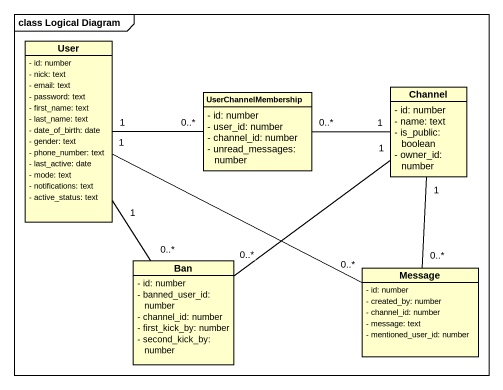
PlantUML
@startuml
mainframe class Logical Diagram
hide circle
hide empty members
skinparam classAttributeIconSize 0
class User {
  - id: number
  - nick: text
  - email: text
  - password: text
  - first_name: text
  - last_name: text
  - date_of_birth: date
  - gender: text
  - phone_number: text
  - last_active: date
  - mode: text
  - notifications: text
  - active_status: text
}
class UserChannelMembership {
  - id: number
  - user_id: number
  - channel_id: number
  - unread_messages: number
}
class Channel {
  - id: number
  - name: text
  - is_public: boolean
  - owner_id: number
}
class Ban {
  - id: number
  - banned_user_id: number
  - channel_id: number
  - first_kick_by: number
  - second_kick_by: number
}
class Message {
  - id: number
  - created_by: number
  - channel_id: number
  - message: text
  - mentioned_user_id: number
}
User "1" -right- "0..*" UserChannelMembership
User "1" -- "0..*" Ban
UserChannelMembership "0..*" -right- "1" Channel
Ban "0..*" -up- "1" Channel
Message "0..*" -left- "1" User
Message "0..*" -up- "1" Channel
@enduml
